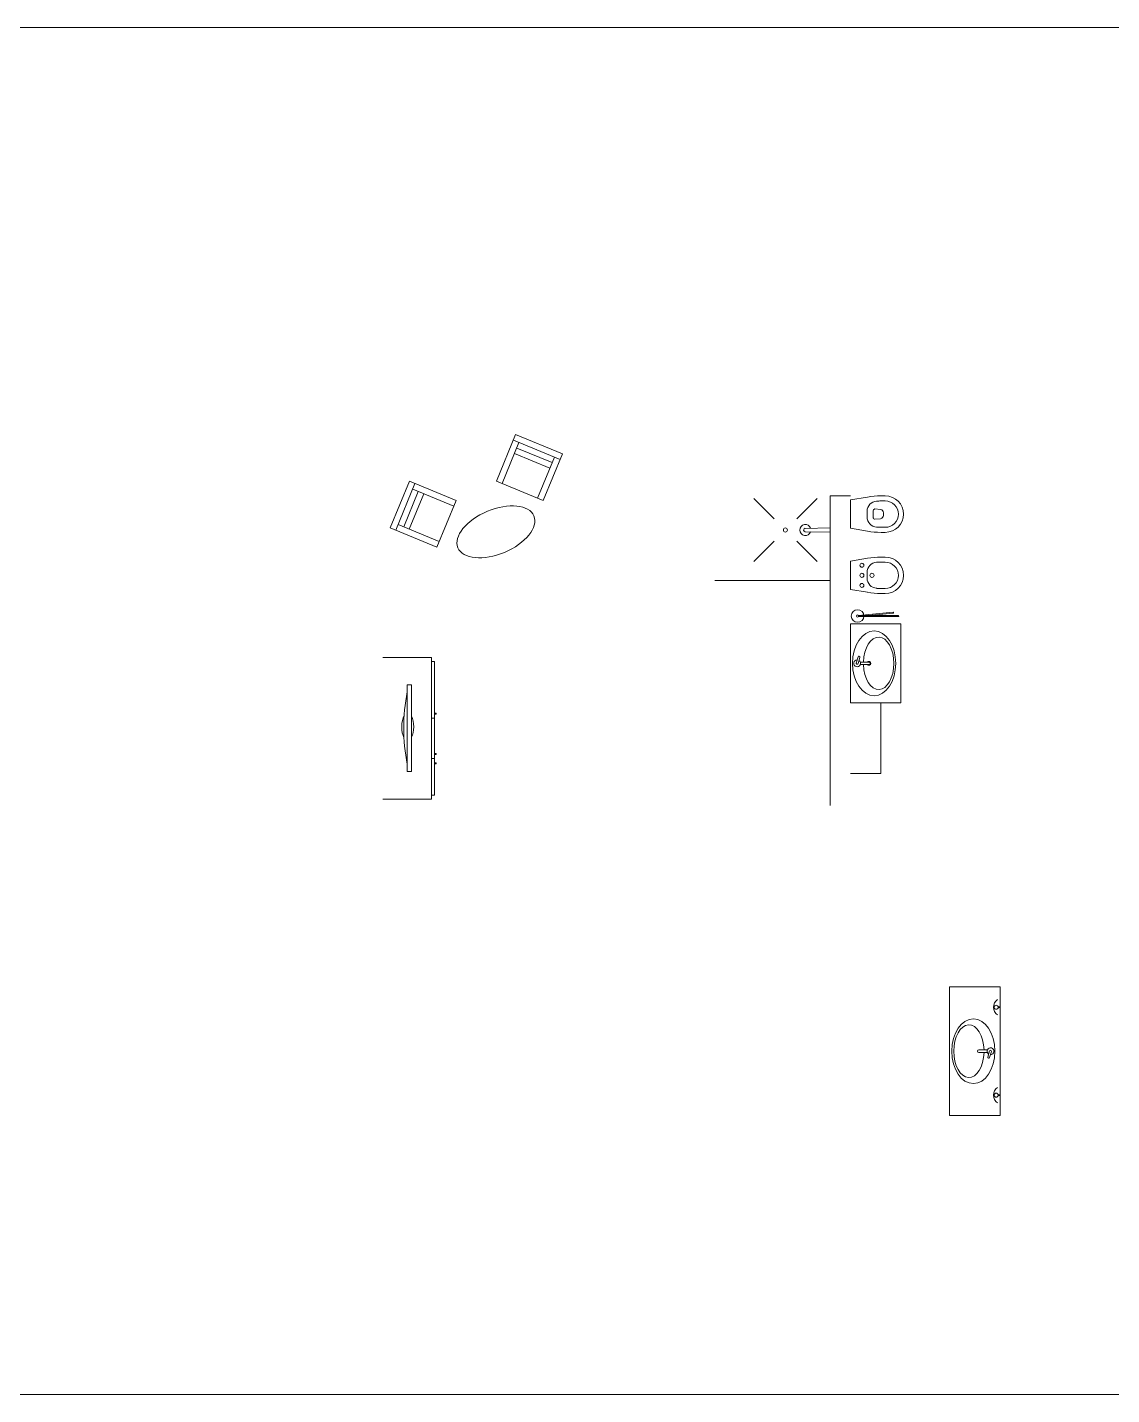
# Model space of a CAD drawing. Header units: millimetres. Extents: x 19901 to 59163, y 13732 to 30178.
# Drawn here: x 26109 to 27180, y 19548 to 20900 of the extents above; entities that cross this region are included whole.
import ezdxf

# ---------------------------------------------------------------- set-up
doc = ezdxf.new("R2010")
doc.units = ezdxf.units.MM
for name, color, linetype, lineweight in [('A-FURN', 8, 'Continuous', 13), ('Vetro', 150, 'Continuous', 15), ('Wall', 255, 'Continuous', 20)]:
    doc.layers.add(name, color=color, linetype=linetype, lineweight=lineweight)

msp = doc.modelspace()

# ---------------------------------------------------------------- linework, layer by layer
at = {"layer": 'A-FURN'}
for p, q in [((23218, 20899.5), (28252.1, 20899.5)), ((26572.3, 20450.8), (26591.3, 20497)), ((26589, 20491.5), (26635.2, 20472.4)), ((26591.3, 20497), (26637.5, 20478)), ((26577.8, 20448.5), (26594.5, 20489.2)), ((26590, 20478.1), (26625.1, 20463.6)), ((26592.3, 20483.6), (26627.4, 20469.2)), ((26637.5, 20478), (26618.5, 20431.8)), ((26629.7, 20474.7), (26612.9, 20434)), ((26486.3, 20450.9), (26467.3, 20404.6)), ((26532.5, 20431.9), (26486.3, 20450.9)), ((26618.5, 20431.8), (26572.3, 20450.8)), ((26491.8, 20448.6), (26472.8, 20402.4)), ((26495.1, 20440.8), (26480.7, 20405.6)), ((26500.7, 20438.5), (26486.2, 20403.4)), ((26530.2, 20426.3), (26489.6, 20443.1)), ((26513.5, 20385.6), (26532.5, 20431.9)), ((26826.7, 20433.8), (26846.8, 20413.7)), ((26889.2, 20433.8), (26869.1, 20413.7)), ((26939.1, 20435.2), (26922.1, 20432.3)), ((26922.1, 20432.3), (26922.1, 20404.3)), ((26946.4, 20423.4), (26951.9, 20422.9)), ((26956.6, 20436.3), (26952.4, 20436.3)), ((26956.6, 20431.3), (26952.4, 20431.3)), ((26922.1, 20418.3), (26922.1, 20418.3)), ((26922.1, 20418.3), (26922.1, 20418.3)), ((26922.1, 20418.3), (26922.1, 20418.3)), ((26922.1, 20418.3), (26922.1, 20418.3)), ((26922.1, 20418.3), (26922.1, 20418.3)), ((26922.1, 20418.3), (26922.1, 20418.3)), ((26922.1, 20418.3), (26922.1, 20418.3)), ((26922.1, 20418.3), (26922.1, 20418.3)), ((26922.1, 20418.3), (26922.1, 20418.3)), ((26922.1, 20418.3), (26922.1, 20418.3)), ((26922.1, 20418.3), (26922.1, 20418.3)), ((26922.1, 20418.3), (26922.1, 20418.3)), ((26922.1, 20418.3), (26922.1, 20418.3)), ((26922.1, 20418.3), (26922.1, 20418.3)), ((26922.1, 20418.3), (26922.1, 20418.3)), ((26922.1, 20418.3), (26922.1, 20418.3)), ((26922.1, 20418.3), (26922.1, 20418.3)), ((26922.1, 20418.3), (26922.1, 20418.3)), ((26922.1, 20418.3), (26922.1, 20418.3)), ((26922.1, 20418.3), (26922.1, 20418.3)), ((26922.1, 20418.3), (26922.1, 20418.3)), ((26922.1, 20418.3), (26922.1, 20418.3)), ((26922.1, 20418.3), (26922.1, 20418.3)), ((26922.1, 20418.3), (26922.1, 20418.3)), ((26922.1, 20418.3), (26922.1, 20418.3)), ((26922.1, 20418.3), (26922.1, 20418.3)), ((26922.1, 20418.3), (26922.1, 20418.3)), ((26922.1, 20418.3), (26922.1, 20418.3)), ((26922.1, 20418.3), (26922.1, 20418.3)), ((26922.1, 20418.3), (26922.1, 20418.3)), ((26922.1, 20418.3), (26922.1, 20418.3)), ((26922.1, 20418.3), (26922.1, 20418.3)), ((26922.1, 20418.3), (26922.1, 20418.3)), ((26922.1, 20418.3), (26922.1, 20418.3)), ((26922.1, 20418.3), (26922.1, 20418.3)), ((26922.1, 20418.3), (26922.1, 20418.3)), ((26922.1, 20418.3), (26922.1, 20418.3)), ((26922.1, 20418.3), (26922.1, 20418.3)), ((26922.1, 20418.3), (26922.1, 20418.3)), ((26922.1, 20418.3), (26922.1, 20418.3)), ((26922.1, 20418.3), (26922.1, 20418.3)), ((26922.1, 20418.3), (26922.1, 20418.3)), ((26922.1, 20418.3), (26922.1, 20418.3)), ((26922.1, 20418.3), (26922.1, 20418.3)), ((26922.1, 20418.3), (26922.1, 20418.3)), ((26922.1, 20418.3), (26922.1, 20418.3)), ((26922.1, 20418.3), (26922.1, 20418.3)), ((26922.1, 20418.3), (26922.1, 20418.3)), ((26922.1, 20418.3), (26922.1, 20418.3)), ((26922.1, 20418.3), (26922.1, 20418.3)), ((26922.1, 20418.3), (26922.1, 20418.3)), ((26938.7, 20421.2), (26938.7, 20415.5)), ((26944.8, 20421.9), (26944.8, 20414.8)), ((26951.9, 20413.8), (26946.4, 20413.3)), ((26954.9, 20419.6), (26954.9, 20417.1)), ((26467.3, 20404.6), (26513.5, 20385.6)), ((26475.1, 20407.9), (26515.8, 20391.2)), ((26902.1, 20404.7), (26877.5, 20404.2)), ((26902.1, 20400.5), (26877.5, 20400.9)), ((26939.1, 20401.5), (26922.1, 20404.3)), ((26956.6, 20405.3), (26952.4, 20405.3)), ((26956.6, 20400.3), (26952.4, 20400.3)), ((26826.7, 20371.4), (26846.8, 20391.5)), ((26869.1, 20391.5), (26889.2, 20371.4)), ((26939.1, 20374.7), (26922.1, 20371.8)), ((26922.1, 20371.8), (26922.1, 20343.8)), ((26956.6, 20375.8), (26952.4, 20375.8)), ((26956.6, 20370.8), (26952.4, 20370.8)), ((26938.7, 20360.7), (26938.7, 20355)), ((26939.1, 20341), (26922.1, 20343.8)), ((26956.6, 20344.8), (26952.4, 20344.8)), ((26956.6, 20339.8), (26952.4, 20339.8)), ((26930, 20318.1), (26964.4, 20321.4)), ((26969.5, 20318.1), (26930, 20318.1)), ((26969.5, 20318.1), (26930, 20318.1)), ((26969.5, 20317.1), (26930, 20317.1)), ((26969.5, 20317.1), (26930, 20317.1)), ((26940.3, 20318.1), (26964.5, 20320.4)), ((26964.9, 20321), (26964.9, 20321)), ((26970, 20317.6), (26970, 20317.6)), ((26970, 20317.6), (26970, 20317.6)), ((26952.1, 20309.8), (26922.1, 20309.8)), ((26922.1, 20309.8), (26972.1, 20309.8)), ((26922.1, 20231.9), (26922.1, 20309.8)), ((26972.1, 20309.8), (26972.1, 20231.9)), ((26508.1, 20276.6), (26460.1, 20276.6)), ((26508.1, 20276.6), (26460.1, 20276.6)), ((26460.1, 20276.6), (26508.1, 20276.6)), ((26508.1, 20276.6), (26508.1, 20136.6)), ((26508.1, 20276.6), (26508.1, 20272.6)), ((26927.9, 20271.1), (26929.7, 20277.2)), ((26931.5, 20276.7), (26929.7, 20270.6)), ((26508.1, 20272.6), (26511.1, 20272.6)), ((26511.1, 20272.6), (26511.1, 20140.6)), ((26931.9, 20272), (26940.4, 20272)), ((26940.4, 20269.6), (26931.9, 20269.6)), ((26484.1, 20249.5), (26488.4, 20249.5)), ((26484.1, 20163.8), (26484.1, 20249.5)), ((26488.4, 20249.5), (26488.4, 20163.8)), ((26512.8, 20221.6), (26511.1, 20221.6)), ((26512.8, 20220.6), (26512.8, 20221.6)), ((26952.1, 20231.9), (26922.1, 20231.9)), ((26972.1, 20231.9), (26922.1, 20231.9)), ((26952.1, 20161.9), (26952.1, 20231.9)), ((26511.1, 20216.6), (26508.1, 20216.6)), ((26511.1, 20220.6), (26512.8, 20220.6)), ((26512.8, 20181.6), (26511.1, 20181.6)), ((26511.1, 20180.6), (26512.8, 20180.6)), ((26512.8, 20180.6), (26512.8, 20181.6)), ((26511.1, 20176.6), (26508.1, 20176.6)), ((26512.8, 20172.6), (26511.1, 20172.6)), ((26511.1, 20171.6), (26512.8, 20171.6)), ((26512.8, 20171.6), (26512.8, 20172.6)), ((26488.4, 20163.8), (26484.1, 20163.8)), ((26922.1, 20161.9), (26952.1, 20161.9)), ((26508.1, 20136.6), (26508.1, 20140.6)), ((26508.1, 20140.6), (26511.1, 20140.6)), ((26508.1, 20136.6), (26460.1, 20136.6)), ((27020.1, 19823.9), (27020.1, 19950.9)), ((27070.1, 19950.9), (27020.1, 19950.9)), ((27070.1, 19823.9), (27070.1, 19950.9)), ((27068.2, 19931.1), (27070.1, 19931.1)), ((27068.2, 19930.6), (27070.1, 19930.6)), ((27049, 19888.6), (27057.4, 19888.6)), ((27057.4, 19886.2), (27049, 19886.2)), ((27057.9, 19881.5), (27059.7, 19887.6)), ((27061.5, 19887.1), (27059.6, 19881)), ((27068.2, 19844.1), (27070.1, 19844.1)), ((27068.2, 19843.7), (27070.1, 19843.7)), ((27070.1, 19823.9), (27020.1, 19823.9)), ((28252.1, 19547.9), (23218, 19547.9))]:
    msp.add_line(p, q, dxfattribs=at)
for centre, radius in [((26857.9, 20402.6), 2), ((26933.5, 20367.8), 2), ((26933.5, 20357.8), 2), ((26943.5, 20357.8), 2), ((26933.5, 20347.8), 2), ((26929.2, 20317.6), 6.25), ((26929.2, 20317.6), 1), ((27066.2, 19930.8), 2), ((27066.2, 19843.9), 2)]:
    msp.add_circle(centre, radius, dxfattribs=at)
for centre, radius, start, end in [((26950.1, 20420.3), 20, 270, 270), ((26948.7, 20421.2), 10, 93.3334, 180), ((26952.4, 20356.3), 80, 90, 99.6177), ((26946.3, 20421.9), 1.5, 84.362, 180), ((26952.4, 20356.3), 75, 90, 93.3334), ((26956.6, 20418.3), 18, 270, 90), ((26956.6, 20418.3), 13, 270, 90), ((26922.1, 20418.3), 0.00003, 117.4658, 180), ((26922.1, 20418.3), 0.00003, 0, 117.4658), ((26922.1, 20418.3), 0.00003, 297.4658, 0), ((26922.1, 20418.3), 0.00003, 180, 297.4658), ((26922.1, 20418.3), 0.00003, 180, 297.4658), ((26922.1, 20418.3), 0.00001, 297.4658, 0), ((26922.1, 20418.3), 0.00001, 180, 297.4658), ((26922.1, 20418.3), 0.00001, 117.4658, 180), ((26922.1, 20418.3), 0.00001, 0, 117.4658), ((26922.1, 20418.3), 0.00001, 180, 297.4658), ((26922.1, 20418.3), 0.00001, 297.4658, 0), ((26922.1, 20418.3), 0.00001, 180, 297.4658), ((26922.1, 20418.3), 0.00001, 297.4658, 0), ((26922.1, 20418.3), 0.00001, 180, 297.4658), ((26922.1, 20418.3), 0.00001, 117.4658, 180), ((26922.1, 20418.3), 0.00001, 117.4658, 180), ((26922.1, 20418.3), 0.00001, 117.4658, 180), ((26922.1, 20418.3), 0.00001, 0, 117.4658), ((26922.1, 20418.3), 0.00001, 117.4658, 180), ((26922.1, 20418.3), 0.00001, 0, 117.4658), ((26922.1, 20418.3), 0.00001, 0, 90), ((26922.1, 20418.3), 0.00001, 0, 90), ((26922.1, 20418.3), 0.00001, 90, 180), ((26922.1, 20418.3), 0.00001, 180, 270), ((26922.1, 20418.3), 0.00001, 270, 0), ((26922.1, 20418.3), 0.00001, 0, 90), ((26922.1, 20418.3), 0.00001, 90, 180), ((26922.1, 20418.3), 0.00001, 270, 0), ((26922.1, 20418.3), 0.00001, 180, 270), ((26922.1, 20418.3), 0.00001, 90, 180), ((26922.1, 20418.3), 0.00001, 180, 270), ((26922.1, 20418.3), 0.00001, 270, 0), ((26922.1, 20418.3), 0.00001, 0, 90), ((26922.1, 20418.3), 0.00001, 90, 180), ((26922.1, 20418.3), 0.00001, 0, 90), ((26922.1, 20418.3), 0.00001, 270, 0), ((26922.1, 20418.3), 0.00001, 180, 270), ((26922.1, 20418.3), 0.00001, 90, 180), ((26948.7, 20415.5), 10, 180, 266.6666), ((26946.3, 20414.8), 1.5, 180, 275.638), ((26951.6, 20419.6), 3.3, 0, 84.362), ((26951.6, 20417.1), 3.3, 275.638, 0), ((26877.6, 20402.6), 5.48, 18.7094, 341.2906), ((26877.6, 20402.6), 1.67, 92.8454, 267.1546), ((26952.4, 20480.3), 80, 260.3823, 270), ((26952.4, 20480.3), 75, 266.6666, 270), ((26950.1, 20359.8), 20, 270, 270), ((26948.7, 20360.7), 10, 93.3334, 180), ((26952.4, 20295.8), 80, 90, 99.6177), ((26952.4, 20295.8), 75, 90, 93.3334), ((26956.6, 20357.8), 18, 270, 90), ((26956.6, 20357.8), 13, 270, 90), ((26948.7, 20355), 10, 180, 266.6666), ((26952.4, 20419.8), 75, 266.6666, 270), ((26952.4, 20419.8), 80, 260.3823, 270), ((26964.4, 20320.9), 0.5, 5.5778, 95.5846), ((26964.4, 20320.9), 0.5, 275.5846, 5.5778), ((26969.5, 20317.6), 0.5, 0, 90), ((26969.5, 20317.6), 0.5, 0, 90), ((26969.5, 20317.6), 0.5, 270, 0), ((26969.5, 20317.6), 0.5, 270, 0), ((26930.6, 20277), 0.924, 343.2178, 163.2178), ((26928.8, 20270.8), 3.38, 89.0552, 57.3804), ((26928.8, 20270.8), 0.924, 163.2178, 343.2178), ((26940.4, 20270.8), 2, 216.8904, 143.1096), ((26940.4, 20270.8), 1.2, 270, 90), ((26665.7, 20206.8), 185, 168.8449, 191.1513), ((27072.7, 19930.8), 9.2, 124.0447, 235.9553), ((27049, 19887.4), 1.2, 90, 270), ((27060.6, 19887.4), 3.38, 269.0552, 237.3804), ((27060.6, 19887.4), 0.924, 343.2178, 163.2178), ((27058.8, 19881.3), 0.924, 163.2178, 343.2178), ((27072.7, 19843.9), 9.2, 124.0447, 235.9553)]:
    msp.add_arc(centre, radius, start, end, dxfattribs=at)
for centre, major_axis, ratio in [((26571.8, 20400.8), (-37.6, -15.7), 0.539714), ((26945.6, 20270.8), (0, 32), 0.666667), ((27043.7, 19887.4), (0, -32), 0.666667)]:
    msp.add_ellipse(centre, major_axis=major_axis, ratio=ratio, dxfattribs=at)
at = {"layer": 'A-FURN', "extrusion": (0, 0, -1)}
for centre, major_axis in [((26950.1, 20270.8), (0, 26)), ((27039.3, 19887.4), (0, -26))]:
    msp.add_ellipse(centre, major_axis=major_axis, ratio=0.576529, start_param=4.75862, end_param=10.949344, dxfattribs=at)
at = {"layer": 'A-FURN'}
for start_param, end_param in [(3.776419, 5.613037), (6.995762, 8.712201)]:
    msp.add_ellipse((26484.6, 20208.1), major_axis=(0, -13.7), ratio=0.43211, start_param=start_param, end_param=end_param, dxfattribs=at)
at = {"layer": 'Vetro'}
msp.add_line((26902.1, 20352.6), (26788.2, 20352.6), dxfattribs=at)
at = {"layer": 'Wall'}
for p, q in [((26902.1, 20130.3), (26902.1, 20436.3)), ((26902.1, 20436.3), (26922.1, 20436.3))]:
    msp.add_line(p, q, dxfattribs=at)

doc.saveas('drawing.dxf')
